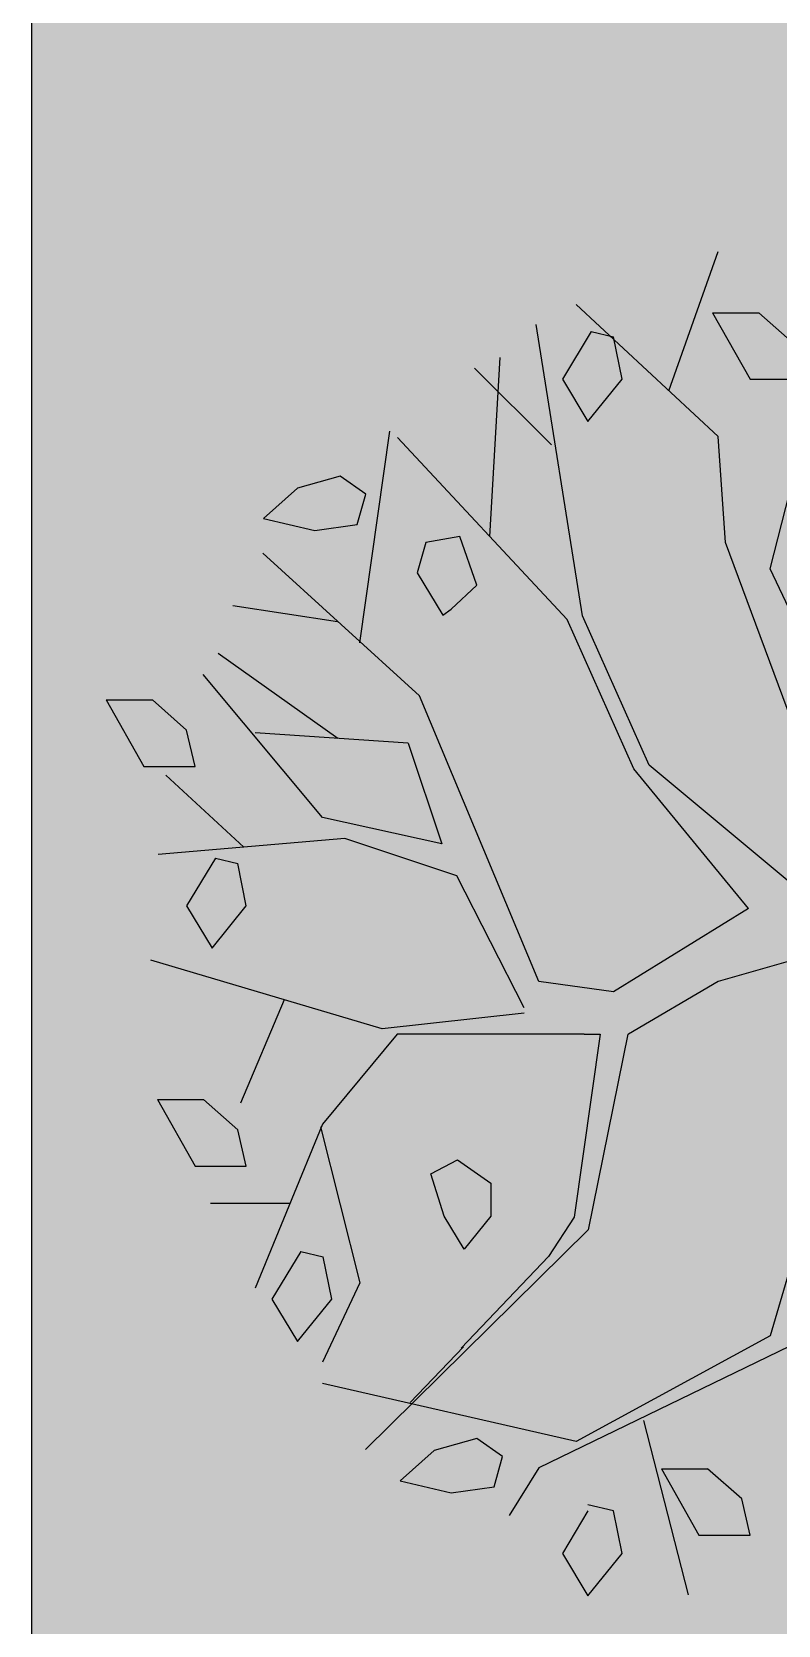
# Model space of a CAD drawing. Extents: x 58467 to 79089, y -33726 to -17391.
# Drawn here: x 76739.7 to 76782.4, y -20637 to -20546 of the extents above; entities that cross this region are included whole.
import ezdxf

# ---------------------------------------------------------------- set-up
doc = ezdxf.new("R2010")
doc.units = 0
doc.header["$LTSCALE"] = 100
for name, color, linetype in [('BA_clad-wood', 30, 'Continuous'), ('BA_env_landscp', 84, 'Continuous'), ('BA_hatch_env2', 114, 'Continuous'), ('L2', 220, 'Continuous'), ('YESIL', 3, 'Continuous')]:
    doc.layers.add(name, color=color, linetype=linetype)

# ---------------------------------------------------------------- blocks, each defined once
blk = doc.blocks.new('22')
at = {"color": 3}
for p, q in [((-7.3012, 8.8712), (-7.0675, 8.4579)), ((-7.3012, 8.8712), (-7.0146, 8.8712)), ((-6.8018, 8.683), (-7.0146, 8.8712)), ((-8.0565, 8.7538), (-8.2355, 8.4579)), ((-8.0565, 8.7538), (-7.9169, 8.7205)), ((-7.864, 8.4579), (-7.9169, 8.7205)), ((-8.2355, 8.4579), (-8.0762, 8.1946)), ((-8.0762, 8.1946), (-7.864, 8.4579)), ((-7.0675, 8.4579), (-6.7489, 8.4579)), ((-9.6158, 7.8564), (-9.8815, 7.7813)), ((-9.4565, 7.7432), (-9.6158, 7.8564)), ((-9.8815, 7.7813), (-10.0937, 7.5931)), ((-9.51, 7.5556), (-9.4565, 7.7432)), ((-10.0937, 7.5931), (-9.7751, 7.5181)), ((-9.7751, 7.5181), (-9.51, 7.5556)), ((-8.8727, 7.4805), (-9.0849, 7.443)), ((-8.7663, 7.1798), (-8.8727, 7.4805)), ((-9.1378, 7.2548), (-8.9785, 6.9916)), ((-8.9256, 7.0291), (-8.7663, 7.1798)), ((-8.9785, 6.9916), (-8.9256, 7.0291)), ((-11.0704, 6.4657), (-10.8373, 6.0517)), ((-11.0704, 6.4657), (-10.7838, 6.4657)), ((-10.5716, 6.2774), (-10.7838, 6.4657)), ((-10.5187, 6.0517), (-10.5716, 6.2774)), ((-10.8373, 6.0517), (-10.5187, 6.0517)), ((-10.2148, 5.5517), (-10.7008, 5.9988)), ((-10.3926, 5.4834), (-10.5716, 5.1875)), ((-10.3926, 5.4834), (-10.253, 5.4508)), ((-10.2001, 5.1875), (-10.253, 5.4508)), ((-10.5716, 5.1875), (-10.4123, 4.9243)), ((-10.4123, 4.9243), (-10.2001, 5.1875)), ((-10.7524, 3.9844), (-10.4652, 3.9844)), ((-10.7524, 3.9844), (-10.5187, 3.5711)), ((-10.253, 3.7968), (-10.4652, 3.9844)), ((-10.2001, 3.5711), (-10.253, 3.7968)), ((-10.5187, 3.5711), (-10.2001, 3.5711)), ((-9.053, 3.5231), (-8.8881, 3.6105)), ((-8.8881, 3.6105), (-8.6808, 3.4641)), ((-8.9705, 3.2593), (-9.053, 3.5231)), ((-8.6808, 3.4641), (-8.6808, 3.2593)), ((-8.8463, 3.0544), (-8.9705, 3.2593)), ((-8.6808, 3.2593), (-8.8463, 3.0544)), ((-9.8618, 3.0403), (-10.0408, 2.7438)), ((-9.8618, 3.0403), (-9.7222, 3.0071)), ((-9.6693, 2.7438), (-9.7222, 3.0071)), ((-10.0408, 2.7438), (-9.8815, 2.4812)), ((-9.8815, 2.4812), (-9.6693, 2.7438)), ((-9.032, 1.8046), (-9.2442, 1.6164)), ((-8.7663, 1.8796), (-9.032, 1.8046)), ((-8.607, 1.7671), (-8.7663, 1.8796)), ((-8.6599, 1.5789), (-8.607, 1.7671)), ((-7.6198, 1.6914), (-7.3326, 1.6914)), ((-7.6198, 1.6914), (-7.3861, 1.2781)), ((-7.1204, 1.5038), (-7.3326, 1.6914)), ((-9.2442, 1.6164), (-8.9256, 1.5413)), ((-8.9256, 1.5413), (-8.6599, 1.5789)), ((-7.0675, 1.2781), (-7.1204, 1.5038)), ((-8.0762, 1.4288), (-8.2355, 1.1655)), ((-7.9169, 1.4288), (-8.0762, 1.4663)), ((-7.864, 1.1655), (-7.9169, 1.4288)), ((-7.3861, 1.2781), (-7.0675, 1.2781)), ((-8.2355, 1.1655), (-8.0762, 0.9023)), ((-8.0762, 0.9023), (-7.864, 1.1655))]:
    blk.add_line(p, q, dxfattribs=at)
at = {"layer": 'L2', "color": 34}
for p, q in [((-7.5725, 8.3859), (-7.2674, 9.2514)), ((-7.2674, 8.1012), (-8.1488, 8.9229)), ((-8.11, 6.9885), (-8.3973, 8.7974)), ((-8.3019, 8.0513), (-8.7805, 8.5262)), ((-8.6864, 7.4812), (-8.6212, 8.5938)), ((-6.9426, 7.28), (-6.6172, 8.5612)), ((-9.4946, 6.8199), (-9.3088, 8.1344)), ((-8.206, 6.9657), (-9.2596, 8.0962)), ((-7.2206, 7.4443), (-7.2674, 8.1012)), ((-6.7569, 6.1963), (-7.2206, 7.4443)), ((-9.1231, 6.4915), (-10.0974, 7.3784)), ((-6.7101, 6.7873), (-6.9426, 7.28)), ((-9.6336, 6.9516), (-10.2831, 7.05)), ((-7.7908, 6.0388), (-8.206, 6.9657)), ((-7.6949, 6.0616), (-8.11, 6.9885)), ((-9.6311, 6.227), (-10.376, 6.7547)), ((-9.7265, 5.7362), (-10.4689, 6.6231)), ((-8.3807, 4.7176), (-9.1231, 6.4915)), ((-9.1944, 6.1975), (-10.1441, 6.2615)), ((-9.1944, 6.1975), (-8.9841, 5.572)), ((-7.0786, 5.1709), (-7.7908, 6.0388)), ((-6.8005, 5.3155), (-7.6949, 6.0616)), ((-8.9841, 5.572), (-9.7265, 5.7362)), ((-9.5875, 5.6046), (-10.7475, 5.5061)), ((-8.8912, 5.3745), (-9.5875, 5.6046)), ((-8.4736, 4.5534), (-8.8912, 5.3745)), ((-7.0786, 5.1709), (-7.9169, 4.6524)), ((-9.355, 4.4224), (-10.7936, 4.8492)), ((-6.803, 4.8492), (-7.2674, 4.7176)), ((-7.9169, 4.6524), (-8.3807, 4.7176)), ((-7.2674, 4.7176), (-7.824, 4.3892)), ((-9.9651, 4.6032), (-10.237, 3.9623)), ((-8.4736, 4.5208), (-9.355, 4.4224)), ((-9.2621, 4.3892), (-9.7265, 3.8307)), ((-8.0996, 4.3892), (-9.2621, 4.3892)), ((-8.0006, 4.391), (-8.1611, 3.2543)), ((-8.0996, 4.391), (-8.0006, 4.391)), ((-7.8277, 4.391), (-8.075, 3.1756)), ((-7.8277, 4.3892), (-7.824, 4.3892)), ((-9.7265, 3.8307), (-10.1441, 2.8127)), ((-9.7394, 3.8153), (-9.4946, 2.8453)), ((-6.664, 3.4696), (-6.9426, 2.5169)), ((-9.9282, 3.338), (-10.4221, 3.338)), ((-8.075, 3.1756), (-9.4583, 1.8107)), ((-8.1611, 3.2543), (-8.3216, 3.0089)), ((-8.3216, 3.0089), (-8.8654, 2.4406)), ((-9.4946, 2.8453), (-9.7265, 2.3526)), ((-6.7569, 2.4843), (-8.3807, 1.6957)), ((-6.9426, 2.5169), (-8.1488, 1.8599)), ((-8.85, 2.4473), (-9.1815, 2.1035)), ((-8.1488, 1.8599), (-9.7265, 2.221)), ((-7.7312, 1.991), (-7.4525, 0.9072)), ((-8.3807, 1.6957), (-8.5664, 1.3999))]:
    blk.add_line(p, q, dxfattribs=at)
at = {"layer": 'L2', "color": 7}
blk.add_line((-9.0849, 7.443), (-9.1378, 7.2548), dxfattribs=at)
blk = doc.blocks.new('MAGSOULA')
at = {"layer": 'YESIL', "xscale": 0.6569633432480109, "yscale": 0.6569633432480109, "zscale": 0.6569633432480109}
blk.add_blockref('22', (-9.3886, 34.0854), dxfattribs=at)
blk = doc.blocks.new('FRN35_A_R')
at = {"layer": 'BA_hatch_env2'}
h = blk.add_hatch(dxfattribs=at)
h.set_pattern_fill('AR-SAND', color=256, scale=0.2, angle=90)
h.set_pattern_definition([(127.5, (57970.55, -45805.321), (-9.7882647, -0.3200063), [0, -7.7216, 0, -8.636, 0, -8.255]), (97.5, (57970.55, -45805.32), (-14.336502, 8.9904657), [0, -4.1656, 0, -6.9596, 0, -2.667]), (57.5, (57970.55, -45811.569), (-0.0287437, 15.8198474), [0, -2.54, 0, -9.144, 0, -11.938]), (47.5, (57970.55, -45811.569), (-4.4585865, 15.271129), [0, -1.27, 0, -5.9944, 0, -6.858])])
h.paths.add_polyline_path([(91088.172, -1841.889), (91088.172, -1949.358), (90536.937, -1949.358), (90536.937, -1841.832)])
at = {"layer": 'BA_clad-wood'}
blk.add_lwpolyline([(91088.172, -1841.889), (91088.172, -1949.358), (90536.937, -1949.358), (90536.937, -1841.832)], close=True, dxfattribs=at)
at = {"layer": 'BA_env_landscp', "xscale": 14.00000000000002, "yscale": 14.00000000000002, "zscale": 14.00000000000002, "rotation": 90}
blk.add_blockref('MAGSOULA', (91539.588, -1711.84), dxfattribs=at)

msp = doc.modelspace()

# ---------------------------------------------------------------- block references
at = {"rotation": 270}
msp.add_blockref('FRN35_A_R', (78689.051, 70418.755), dxfattribs=at)

doc.saveas('drawing.dxf')
